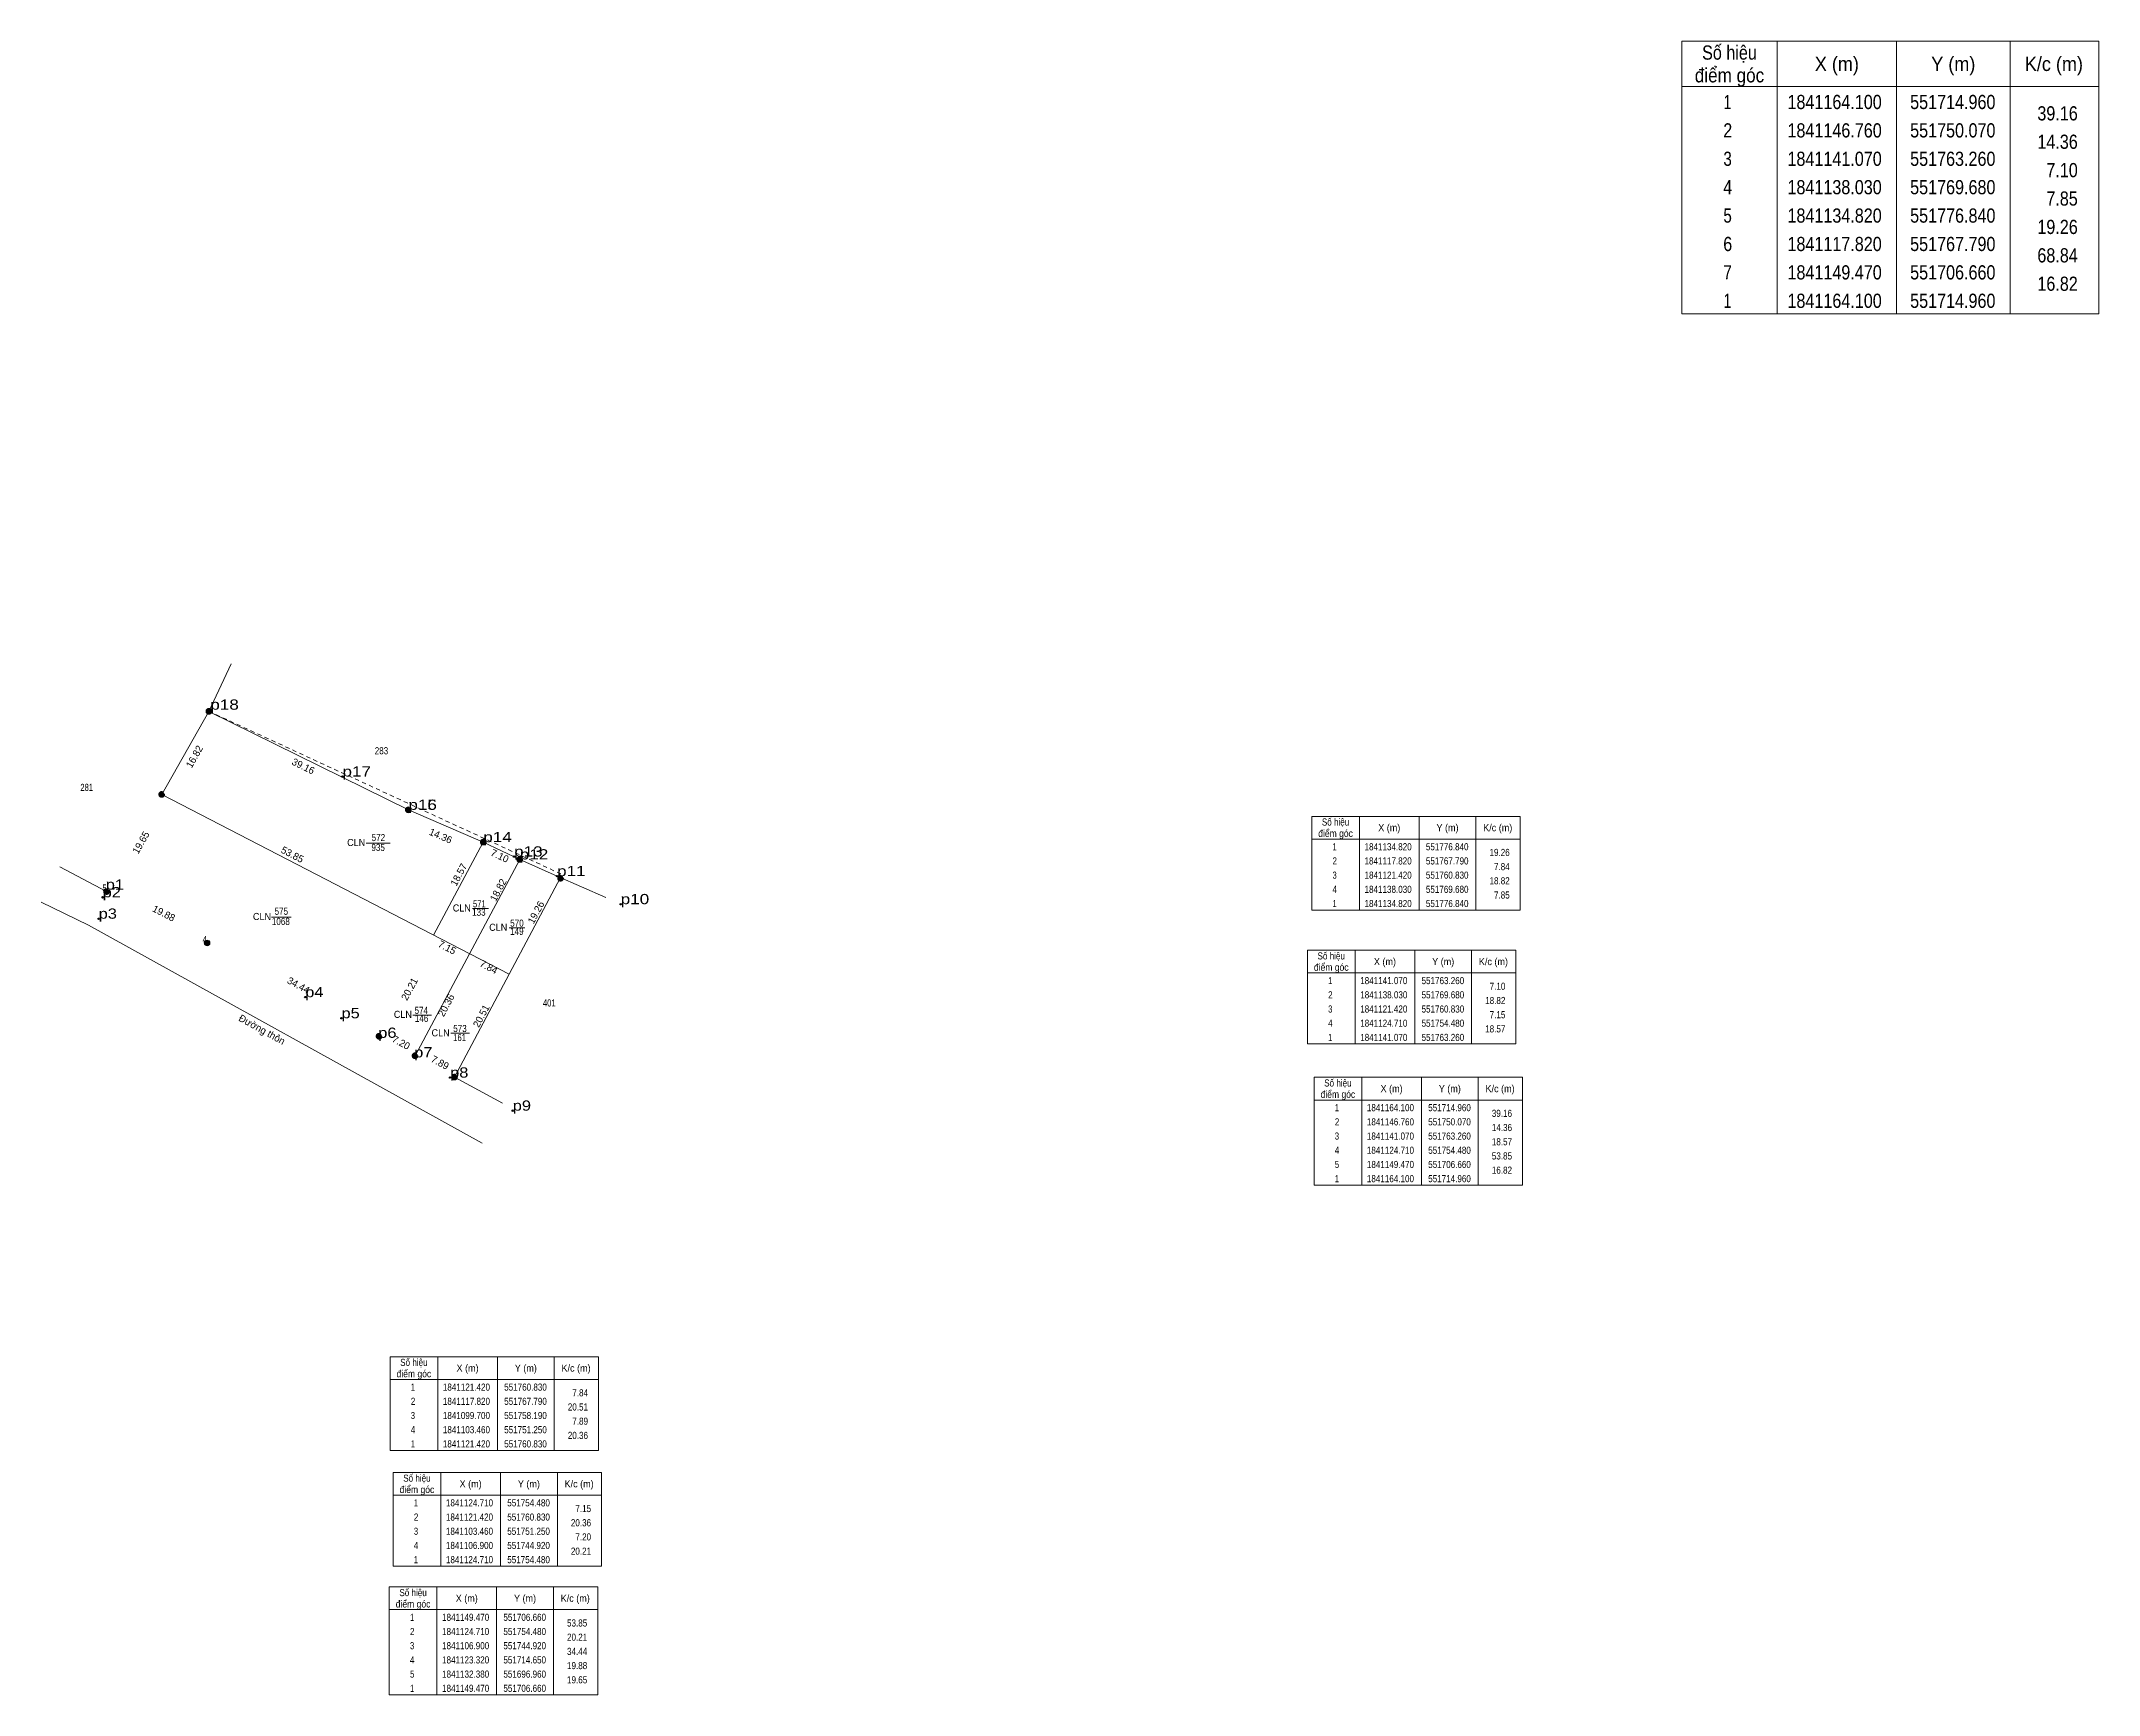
# Model space of a CAD drawing. Header units: metres. Extents: x 551046 to 552048, y 1840867 to 1841786.
# Drawn here: x 551685.4 to 552047.6, y 1840990.9 to 1841282.1 of the extents above; entities that cross this region are included whole.
import ezdxf
from ezdxf.enums import TextEntityAlignment as Align

# ---------------------------------------------------------------- set-up
doc = ezdxf.new("R2010")
doc.units = ezdxf.units.M
doc.header["$LTSCALE"] = 0.5
doc.header["$PDMODE"] = 32
doc.header["$PDSIZE"] = 0.25
doc.linetypes.add('DASH_DOUBLE_DOT', pattern=[9.2, 5, -1.2, 0.3, -1.2, 0.3, -1.2])
doc.linetypes.add('SHORT_DASHED', pattern=[2.7, 1.5, -1.2])
for name, color, linetype, lineweight in [('10', 7, 'Continuous', 13), ('13', 7, 'Continuous', 13), ('17', 7, 'Continuous', 13), ('63', 7, 'Continuous', 13)]:
    doc.layers.add(name, color=color, linetype=linetype, lineweight=lineweight)
doc.layers.add('12', color=7, linetype='Continuous')
doc.layers.add('7', color=7, linetype='Continuous')

msp = doc.modelspace()

# ---------------------------------------------------------------- hatches: boundary and pattern name
at = {"layer": '17'}
for points in [[(551715.46, 1841164.1, 1), (551714.46, 1841164.1, 1)], [(551707.16, 1841149.47, 1), (551706.16, 1841149.47, 1)], [(551750.57, 1841146.76, 1), (551749.57, 1841146.76, 1)], [(551763.76, 1841141.07, 1), (551762.76, 1841141.07, 1)], [(551770.18, 1841138.03, 1), (551769.18, 1841138.03, 1)], [(551777.35, 1841134.7229, 1), (551776.35, 1841134.7229, 1)], [(551697.46, 1841132.38, 1), (551696.46, 1841132.38, 1)], [(551715.15, 1841123.32, 1), (551714.15, 1841123.32, 1)], [(551745.42, 1841106.9, 1), (551744.42, 1841106.9, 1)], [(551751.75, 1841103.46, 1), (551750.75, 1841103.46, 1)], [(551758.69, 1841099.7, 1), (551757.69, 1841099.7, 1)]]:
    msp.add_hatch(color=256, dxfattribs=at).paths.add_polyline_path(points)

# ---------------------------------------------------------------- linework, layer by layer
at = {"layer": '10'}
for p, q in [((551706.66, 1841149.47), (551714.96, 1841164.1)), ((551767.79, 1841117.82), (551706.66, 1841149.47)), ((551763.26, 1841141.07), (551754.48, 1841124.71))]:
    msp.add_line(p, q, dxfattribs=at)
for points in [[(551784.81, 1841131.31), (551776.24, 1841135.09), (551769.68, 1841138.03), (551763.26, 1841141.07), (551750.07, 1841146.76), (551714.96, 1841164.1)], [(551751.25, 1841103.46), (551760.83, 1841121.42), (551769.68, 1841138.03)], [(551758.19, 1841099.7), (551767.79, 1841117.82), (551776.84, 1841134.82)]]:
    msp.add_lwpolyline(points, dxfattribs=at)
at = {"layer": '13'}
for p, q in [((551742.66, 1841140.91), (551746.89, 1841140.91)), ((551726, 1841127.84), (551729.44, 1841127.84)), ((551761.38, 1841129.4), (551764.15, 1841129.4)), ((551767.8, 1841126), (551770.57, 1841126)), ((551750.86, 1841110.63), (551754.17, 1841110.63)), ((551757.53, 1841107.43), (551760.84, 1841107.43))]:
    msp.add_line(p, q, dxfattribs=at)
at = {"layer": '17'}
for p, q in [((551718.86, 1841172.44), (551714.96, 1841164.1)), ((551714.96, 1841164.1), (551718.86, 1841172.44)), ((551696.96, 1841132.38), (551688.71, 1841136.72)), ((551696.81, 1841132.71), (551696.96, 1841132.38)), ((551758.19, 1841099.7), (551766.64, 1841095.11))]:
    msp.add_line(p, q, dxfattribs=at)
at = {"layer": '17', "linetype": 'SHORT_DASHED'}
msp.add_line((551714.96, 1841164.1), (551777.14, 1841135.38), dxfattribs=at)
at = {"layer": '17'}
msp.add_lwpolyline([(551685.44, 1841130.5), (551693.75, 1841126.48), (551763.08, 1841088.08)], dxfattribs=at)
at = {"layer": '17', "linetype": 'DASH_DOUBLE_DOT'}
for centre in [(551714.96, 1841164.1), (551706.66, 1841149.47), (551750.07, 1841146.76), (551763.26, 1841141.07), (551769.68, 1841138.03), (551776.85, 1841134.7229), (551696.96, 1841132.38), (551744.92, 1841106.9), (551751.25, 1841103.46), (551758.19, 1841099.7)]:
    msp.add_circle(centre, 0.5, dxfattribs=at)
at = {"layer": '17'}
msp.add_circle((551714.65, 1841123.32), 0.5, dxfattribs=at)
msp.add_point((551714.96, 1841164.1), dxfattribs=at)
at = {"layer": '63'}
for p, q in [((551991, 1841282.1), (551991, 1841234.1)), ((552012, 1841282.1), (552012, 1841234.1)), ((552032, 1841282.1), (552032, 1841234.1)), ((551974.2, 1841274.1), (552047.6, 1841274.1)), ((551917.47, 1841145.61), (551917.47, 1841129.11)), ((551927.97, 1841145.61), (551927.97, 1841129.11)), ((551937.97, 1841145.61), (551937.97, 1841129.11)), ((551909.07, 1841141.61), (551945.77, 1841141.61)), ((551916.7, 1841122.04), (551916.7, 1841105.54)), ((551927.2, 1841122.04), (551927.2, 1841105.54)), ((551937.2, 1841122.04), (551937.2, 1841105.54)), ((551908.3, 1841118.04), (551945, 1841118.04)), ((551917.87, 1841099.67), (551917.87, 1841080.67)), ((551928.37, 1841099.67), (551928.37, 1841080.67)), ((551938.37, 1841099.67), (551938.37, 1841080.67)), ((551909.47, 1841095.67), (551946.17, 1841095.67)), ((551755.24, 1841050.47), (551755.24, 1841033.97)), ((551765.74, 1841050.47), (551765.74, 1841033.97)), ((551775.74, 1841050.47), (551775.74, 1841033.97)), ((551746.84, 1841046.47), (551783.54, 1841046.47)), ((551755.79, 1841030.1), (551755.79, 1841013.6)), ((551766.29, 1841030.1), (551766.29, 1841013.6)), ((551776.29, 1841030.1), (551776.29, 1841013.6)), ((551747.39, 1841026.1), (551784.09, 1841026.1)), ((551755.1, 1841009.94), (551755.1, 1840990.94)), ((551765.6, 1841009.94), (551765.6, 1840990.94)), ((551775.6, 1841009.94), (551775.6, 1840990.94)), ((551746.7, 1841005.94), (551783.4, 1841005.94))]:
    msp.add_line(p, q, dxfattribs=at)
for points in [[(551974.2, 1841282.1), (552047.6, 1841282.1), (552047.6, 1841234.1), (551974.2, 1841234.1)], [(551909.07, 1841145.61), (551945.77, 1841145.61), (551945.77, 1841129.11), (551909.07, 1841129.11)], [(551908.3, 1841122.04), (551945, 1841122.04), (551945, 1841105.54), (551908.3, 1841105.54)], [(551909.47, 1841099.67), (551946.17, 1841099.67), (551946.17, 1841080.67), (551909.47, 1841080.67)], [(551746.84, 1841050.47), (551783.54, 1841050.47), (551783.54, 1841033.97), (551746.84, 1841033.97)], [(551747.39, 1841030.1), (551784.09, 1841030.1), (551784.09, 1841013.6), (551747.39, 1841013.6)], [(551746.7, 1841009.94), (551783.4, 1841009.94), (551783.4, 1840990.94), (551746.7, 1840990.94)]]:
    msp.add_lwpolyline(points, close=True, dxfattribs=at)
at = {"layer": '7'}
for p in [(551715.21, 1841164.39), (551738.47, 1841152.62), (551750.07, 1841146.76), (551763.26, 1841141.07), (551768.68, 1841138.54), (551769.68, 1841138.03), (551776.24, 1841135.09), (551696.26, 1841131.36), (551696.81, 1841132.71), (551695.56, 1841127.59), (551787.44, 1841130.15), (551731.92, 1841113.78), (551738.3, 1841110.07), (551744.77, 1841106.62), (551751.1, 1841103.18), (551757.41, 1841099.62), (551768.44, 1841093.79)]:
    msp.add_point(p, dxfattribs=at)

# ---------------------------------------------------------------- texts
at = {"layer": '12'}
for s, width, p in [('p18', 1.25, (551715.21, 1841164.39)), ('p17', 1.25, (551738.47, 1841152.62)), ('p16', 1.25, (551750.07, 1841146.76)), ('p15', 1.25, (551750.07, 1841146.76)), ('p14', 1.25, (551763.26, 1841141.07)), ('p13', 1.25, (551768.68, 1841138.54)), ('p12', 1.25, (551769.68, 1841138.03)), ('p11', 1.25, (551776.24, 1841135.09)), ('p2', 1.2, (551696.26, 1841131.36)), ('p1', 1.2, (551696.81, 1841132.71)), ('p10', 1.25, (551787.44, 1841130.15)), ('p3', 1.2, (551695.56, 1841127.59)), ('p4', 1.2, (551731.92, 1841113.78)), ('p5', 1.2, (551738.3, 1841110.07)), ('p6', 1.2, (551744.77, 1841106.62)), ('p7', 1.2, (551751.1, 1841103.18)), ('p8', 1.2, (551757.42, 1841099.62)), ('p9', 1.2, (551768.44, 1841093.79))]:
    msp.add_text(s, height=1.8, dxfattribs=dict(at, width=width)).set_placement(p)
at = {"layer": '13'}
for s, width, p in [('572', 0.85, (551744.795, 1841141.26)), ('CLN', 0.95, (551740.885, 1841140.39)), ('935', 0.85, (551744.755, 1841139.52)), ('CLN', 0.95, (551724.305, 1841127.36)), ('1068', 0.85, (551727.625, 1841126.49)), ('575', 0.85, (551727.705, 1841128.28)), ('CLN', 0.95, (551759.475, 1841128.86)), ('133', 0.85, (551762.475, 1841128.11)), ('571', 0.8, (551762.56, 1841129.59)), ('570', 0.85, (551769.18, 1841126.19)), ('CLN', 0.95, (551765.885, 1841125.46)), ('149', 0.85, (551769.17, 1841124.74)), ('CLN', 0.95, (551749.105, 1841110.13)), ('574', 0.85, (551752.35, 1841110.83)), ('146', 0.85, (551752.395, 1841109.43)), ('CLN', 0.95, (551755.745, 1841106.88)), ('573', 0.85, (551759.155, 1841107.64)), ('161', 0.8, (551759.08, 1841106.05))]:
    msp.add_text(s, height=1.25, dxfattribs=dict(at, width=width)).set_placement(p, align=Align.CENTER)
at = {"layer": '17'}
for s, width, p in [('283', 0.85, (551745.335, 1841156.54)), ('281', 0.8, (551693.46, 1841150.09)), ('401', 0.8, (551774.87, 1841112.14))]:
    msp.add_text(s, height=1.25, dxfattribs=dict(at, width=width)).set_placement(p, align=Align.CENTER)
msp.add_text('Đường thôn', height=1.25, rotation=331.019, dxfattribs=at).set_placement((551723.9972, 1841107.5322), align=Align.CENTER)
at = {"layer": '63'}
for s, height, width, p in [('Số hiệu', 2.5, 0.85, (551982.59, 1841278.84)), ('X (m)', 2.5, 0.95, (552001.49, 1841276.84)), ('Y (m)', 2.5, 0.95, (552021.985, 1841276.84)), ('K/c (m)', 2.5, 0.95, (552039.69, 1841276.84)), ('điểm góc', 2.5, 0.9, (551982.59, 1841274.84)), (' 1', 2.5, 0.75, (551981.885, 1841270.14)), ('1841164.100', 2.5, 0.85, (552001.09, 1841270.14)), ('551714.960', 2.5, 0.85, (552021.895, 1841270.14)), (' 2', 2.5, 0.85, (551981.89, 1841265.14)), ('1841146.760', 2.5, 0.85, (552001.09, 1841265.14)), ('551750.070', 2.5, 0.85, (552021.895, 1841265.14)), (' 3', 2.5, 0.8, (551981.89, 1841260.14)), ('1841141.070', 2.5, 0.85, (552001.09, 1841260.14)), ('551763.260', 2.5, 0.85, (552021.895, 1841260.14)), ('1841138.030', 2.5, 0.85, (552001.09, 1841255.14)), ('551769.680', 2.5, 0.85, (552021.895, 1841255.14)), (' 4', 2.5, 0.85, (551981.885, 1841255.14)), (' 5', 2.5, 0.8, (551981.89, 1841250.14)), ('1841134.820', 2.5, 0.85, (552001.09, 1841250.14)), ('551776.840', 2.5, 0.85, (552021.895, 1841250.14)), (' 6', 2.5, 0.85, (551981.89, 1841245.14)), ('1841117.820', 2.5, 0.85, (552001.09, 1841245.14)), ('551767.790', 2.5, 0.85, (552021.895, 1841245.14)), (' 7', 2.5, 0.8, (551981.89, 1841240.14)), ('1841149.470', 2.5, 0.85, (552001.09, 1841240.14)), ('551706.660', 2.5, 0.85, (552021.895, 1841240.14)), (' 1', 2.5, 0.75, (551981.885, 1841235.14)), ('1841164.100', 2.5, 0.85, (552001.09, 1841235.14)), ('551714.960', 2.5, 0.85, (552021.895, 1841235.14)), ('điểm góc', 1.25, 0.9, (551913.26, 1841141.99)), ('Số hiệu', 1.25, 0.85, (551913.26, 1841143.99)), ('X (m)', 1.25, 0.95, (551922.71, 1841142.99)), ('Y (m)', 1.25, 0.95, (551932.965, 1841142.99)), ('K/c (m)', 1.25, 0.95, (551941.805, 1841142.99)), (' 2', 1.25, 0.85, (551912.915, 1841137.14)), (' 1', 1.25, 0.75, (551912.91, 1841139.64)), ('1841134.820', 1.25, 0.85, (551922.51, 1841139.64)), ('1841117.820', 1.25, 0.85, (551922.51, 1841137.14)), ('551776.840', 1.25, 0.85, (551932.91, 1841139.64)), ('551767.790', 1.25, 0.85, (551932.91, 1841137.14)), (' 3', 1.25, 0.8, (551912.905, 1841134.64)), ('1841121.420', 1.25, 0.85, (551922.51, 1841134.64)), ('551760.830', 1.25, 0.85, (551932.91, 1841134.64)), (' 4', 1.25, 0.85, (551912.91, 1841132.14)), ('1841138.030', 1.25, 0.85, (551922.51, 1841132.14)), ('1841134.820', 1.25, 0.85, (551922.51, 1841129.64)), ('551769.680', 1.25, 0.85, (551932.91, 1841132.14)), ('551776.840', 1.25, 0.85, (551932.91, 1841129.64)), (' 1', 1.25, 0.75, (551912.91, 1841129.64)), ('Số hiệu', 1.25, 0.85, (551912.5, 1841120.42)), ('X (m)', 1.25, 0.95, (551921.95, 1841119.42)), ('Y (m)', 1.25, 0.95, (551932.205, 1841119.42)), ('K/c (m)', 1.25, 0.95, (551941.045, 1841119.42)), ('điểm góc', 1.25, 0.9, (551912.5, 1841118.42)), (' 1', 1.25, 0.75, (551912.15, 1841116.07)), ('1841141.070', 1.25, 0.85, (551921.75, 1841116.07)), ('551763.260', 1.25, 0.85, (551932.15, 1841116.07)), (' 2', 1.25, 0.85, (551912.155, 1841113.57)), ('1841138.030', 1.25, 0.85, (551921.75, 1841113.57)), ('551769.680', 1.25, 0.85, (551932.15, 1841113.57)), (' 4', 1.25, 0.85, (551912.15, 1841108.57)), (' 3', 1.25, 0.8, (551912.145, 1841111.07)), ('1841121.420', 1.25, 0.85, (551921.75, 1841111.07)), ('1841124.710', 1.25, 0.85, (551921.75, 1841108.57)), ('551760.830', 1.25, 0.85, (551932.15, 1841111.07)), ('551754.480', 1.25, 0.85, (551932.15, 1841108.57)), (' 1', 1.25, 0.75, (551912.15, 1841106.07)), ('1841141.070', 1.25, 0.85, (551921.75, 1841106.07)), ('551763.260', 1.25, 0.85, (551932.15, 1841106.07)), ('Số hiệu', 1.25, 0.85, (551913.67, 1841098.05)), ('X (m)', 1.25, 0.95, (551923.12, 1841097.05)), ('Y (m)', 1.25, 0.95, (551933.375, 1841097.05)), ('K/c (m)', 1.25, 0.95, (551942.215, 1841097.05)), ('điểm góc', 1.25, 0.9, (551913.67, 1841096.05)), (' 1', 1.25, 0.75, (551913.32, 1841093.7)), ('1841164.100', 1.25, 0.85, (551922.92, 1841093.7)), ('551714.960', 1.25, 0.85, (551933.32, 1841093.7)), (' 2', 1.25, 0.85, (551913.325, 1841091.2)), ('1841146.760', 1.25, 0.85, (551922.92, 1841091.2)), ('551750.070', 1.25, 0.85, (551933.32, 1841091.2)), (' 4', 1.25, 0.85, (551913.32, 1841086.2)), (' 3', 1.25, 0.8, (551913.315, 1841088.7)), ('1841141.070', 1.25, 0.85, (551922.92, 1841088.7)), ('1841124.710', 1.25, 0.85, (551922.92, 1841086.2)), ('551763.260', 1.25, 0.85, (551933.32, 1841088.7)), ('551754.480', 1.25, 0.85, (551933.32, 1841086.2)), (' 5', 1.25, 0.8, (551913.325, 1841083.7)), ('1841149.470', 1.25, 0.85, (551922.92, 1841083.7)), ('551706.660', 1.25, 0.85, (551933.32, 1841083.7)), (' 1', 1.25, 0.75, (551913.32, 1841081.2)), ('1841164.100', 1.25, 0.85, (551922.92, 1841081.2)), ('551714.960', 1.25, 0.85, (551933.32, 1841081.2)), ('điểm góc', 1.25, 0.9, (551751.04, 1841046.85)), ('Số hiệu', 1.25, 0.85, (551751.04, 1841048.85)), ('X (m)', 1.25, 0.95, (551760.49, 1841047.85)), ('Y (m)', 1.25, 0.95, (551770.745, 1841047.85)), ('K/c (m)', 1.25, 0.95, (551779.585, 1841047.85)), (' 1', 1.25, 0.75, (551750.69, 1841044.5)), ('1841121.420', 1.25, 0.85, (551760.29, 1841044.5)), ('551760.830', 1.25, 0.85, (551770.69, 1841044.5)), (' 3', 1.25, 0.8, (551750.685, 1841039.5)), (' 2', 1.25, 0.85, (551750.695, 1841042)), ('1841117.820', 1.25, 0.85, (551760.29, 1841042)), ('1841099.700', 1.25, 0.85, (551760.29, 1841039.5)), ('551767.790', 1.25, 0.85, (551770.69, 1841042)), ('551758.190', 1.25, 0.85, (551770.69, 1841039.5)), (' 4', 1.25, 0.85, (551750.69, 1841037)), ('1841103.460', 1.25, 0.85, (551760.29, 1841037)), ('551751.250', 1.25, 0.85, (551770.69, 1841037)), (' 1', 1.25, 0.75, (551750.69, 1841034.5)), ('1841121.420', 1.25, 0.85, (551760.29, 1841034.5)), ('551760.830', 1.25, 0.85, (551770.69, 1841034.5)), ('Số hiệu', 1.25, 0.85, (551751.58, 1841028.47)), ('điểm góc', 1.25, 0.9, (551751.58, 1841026.47)), ('X (m)', 1.25, 0.95, (551761.03, 1841027.47)), ('Y (m)', 1.25, 0.95, (551771.285, 1841027.47)), ('K/c (m)', 1.25, 0.95, (551780.125, 1841027.47)), (' 2', 1.25, 0.85, (551751.235, 1841021.62)), (' 1', 1.25, 0.75, (551751.23, 1841024.12)), ('1841124.710', 1.25, 0.85, (551760.83, 1841024.12)), ('1841121.420', 1.25, 0.85, (551760.83, 1841021.62)), ('551754.480', 1.25, 0.85, (551771.23, 1841024.12)), ('551760.830', 1.25, 0.85, (551771.23, 1841021.62)), (' 3', 1.25, 0.8, (551751.225, 1841019.12)), ('1841103.460', 1.25, 0.85, (551760.83, 1841019.12)), ('551751.250', 1.25, 0.85, (551771.23, 1841019.12)), (' 4', 1.25, 0.85, (551751.23, 1841016.62)), (' 1', 1.25, 0.75, (551751.23, 1841014.12)), ('1841106.900', 1.25, 0.85, (551760.83, 1841016.62)), ('1841124.710', 1.25, 0.85, (551760.83, 1841014.12)), ('551744.920', 1.25, 0.85, (551771.23, 1841016.62)), ('551754.480', 1.25, 0.85, (551771.23, 1841014.12)), ('điểm góc', 1.25, 0.9, (551750.9, 1841006.32)), ('Số hiệu', 1.25, 0.85, (551750.9, 1841008.32)), ('X (m)', 1.25, 0.95, (551760.35, 1841007.32)), ('Y (m)', 1.25, 0.95, (551770.605, 1841007.32)), ('K/c (m)', 1.25, 0.95, (551779.445, 1841007.32)), (' 1', 1.25, 0.75, (551750.55, 1841003.97)), ('1841149.470', 1.25, 0.85, (551760.15, 1841003.97)), ('551706.660', 1.25, 0.85, (551770.55, 1841003.97)), (' 2', 1.25, 0.85, (551750.555, 1841001.47)), ('1841124.710', 1.25, 0.85, (551760.15, 1841001.47)), ('551754.480', 1.25, 0.85, (551770.55, 1841001.47)), (' 4', 1.25, 0.85, (551750.55, 1840996.47)), (' 3', 1.25, 0.8, (551750.545, 1840998.97)), ('1841106.900', 1.25, 0.85, (551760.15, 1840998.97)), ('1841123.320', 1.25, 0.85, (551760.15, 1840996.47)), ('551744.920', 1.25, 0.85, (551770.55, 1840998.97)), ('551714.650', 1.25, 0.85, (551770.55, 1840996.47)), (' 5', 1.25, 0.8, (551750.555, 1840993.97)), ('1841132.380', 1.25, 0.85, (551760.15, 1840993.97)), ('551696.960', 1.25, 0.85, (551770.55, 1840993.97)), (' 1', 1.25, 0.75, (551750.55, 1840991.47)), ('1841149.470', 1.25, 0.85, (551760.15, 1840991.47)), ('551706.660', 1.25, 0.85, (551770.55, 1840991.47))]:
    msp.add_text(s, height=height, dxfattribs=dict(at, width=width)).set_placement(p, align=Align.CENTER)
for s, height, width, p in [('39.16', 2.5, 0.85, (552043.89, 1841268.14)), ('14.36', 2.5, 0.85, (552043.89, 1841263.14)), ('7.10', 2.5, 0.85, (552043.89, 1841258.14)), ('7.85', 2.5, 0.85, (552043.89, 1841253.14)), ('19.26', 2.5, 0.85, (552043.89, 1841248.14)), ('68.84', 2.5, 0.85, (552043.89, 1841243.14)), ('16.82', 2.5, 0.85, (552043.89, 1841238.14)), ('19.26', 1.25, 0.85, (551943.91, 1841138.64)), ('18.82', 1.25, 0.85, (551943.91, 1841133.64)), ('7.84', 1.25, 0.85, (551943.91, 1841136.14)), (' 5', 1.25, 0.8, (551696.96, 1841132.38)), ('7.85', 1.25, 0.85, (551943.91, 1841131.14)), (' 4', 1.25, 0.85, (551714.65, 1841123.32)), ('18.82', 1.25, 0.85, (551943.15, 1841112.57)), ('7.10', 1.25, 0.85, (551943.15, 1841115.07)), ('7.15', 1.25, 0.85, (551943.15, 1841110.07)), ('18.57', 1.25, 0.85, (551943.15, 1841107.57)), ('39.16', 1.25, 0.85, (551944.32, 1841092.7)), ('14.36', 1.25, 0.85, (551944.32, 1841090.2)), ('18.57', 1.25, 0.85, (551944.32, 1841087.7)), ('53.85', 1.25, 0.85, (551944.32, 1841085.2)), ('16.82', 1.25, 0.85, (551944.32, 1841082.7)), ('7.84', 1.25, 0.85, (551781.69, 1841043.5)), ('20.51', 1.25, 0.85, (551781.69, 1841041)), ('20.36', 1.25, 0.85, (551781.69, 1841036)), ('7.89', 1.25, 0.85, (551781.69, 1841038.5)), ('7.15', 1.25, 0.85, (551782.23, 1841023.12)), ('20.36', 1.25, 0.85, (551782.23, 1841020.62)), ('7.20', 1.25, 0.85, (551782.23, 1841018.12)), ('20.21', 1.25, 0.85, (551782.23, 1841015.62)), ('53.85', 1.25, 0.85, (551781.55, 1841002.97)), ('20.21', 1.25, 0.85, (551781.55, 1841000.47)), ('34.44', 1.25, 0.85, (551781.55, 1840997.97)), ('19.88', 1.25, 0.85, (551781.55, 1840995.47)), ('19.65', 1.25, 0.85, (551781.55, 1840992.97))]:
    msp.add_text(s, height=height, dxfattribs=dict(at, width=width)).set_placement(p, align=Align.RIGHT)
for s, rotation, p in [('16.82', 60.433, (551712.9575, 1841155.8216)), ('39.16', 333.716, (551731.2982, 1841153.8825)), ('19.65', 60.421, (551703.5466, 1841140.6915)), ('14.36', 336.665, (551755.5074, 1841141.5972)), ('53.85', 332.626, (551729.3776, 1841138.3378)), ('7.10', 334.661, (551765.8875, 1841138.092)), ('18.57', 61.779, (551759.4933, 1841135.0495)), ('18.82', 61.951, (551766.4376, 1841132.3611)), ('19.88', 332.881, (551706.7501, 1841127.9971)), ('19.26', 61.971, (551773.0868, 1841128.4113)), ('7.15', 332.611, (551756.6025, 1841121.9764)), ('7.84', 332.65, (551763.9329, 1841118.5371)), ('34.44', 331.522, (551730.442, 1841115.3237)), ('20.21', 61.774, (551750.8247, 1841114.9144)), ('20.36', 61.924, (551757.2686, 1841112.0609)), ('20.51', 62.085, (551763.4435, 1841110.1674)), ('7.20', 331.478, (551748.4916, 1841105.2377)), ('7.89', 331.552, (551755.3423, 1841101.7153))]:
    msp.add_text(s, height=1.25, rotation=rotation, dxfattribs=at).set_placement(p, align=Align.CENTER)

doc.saveas('drawing.dxf')
